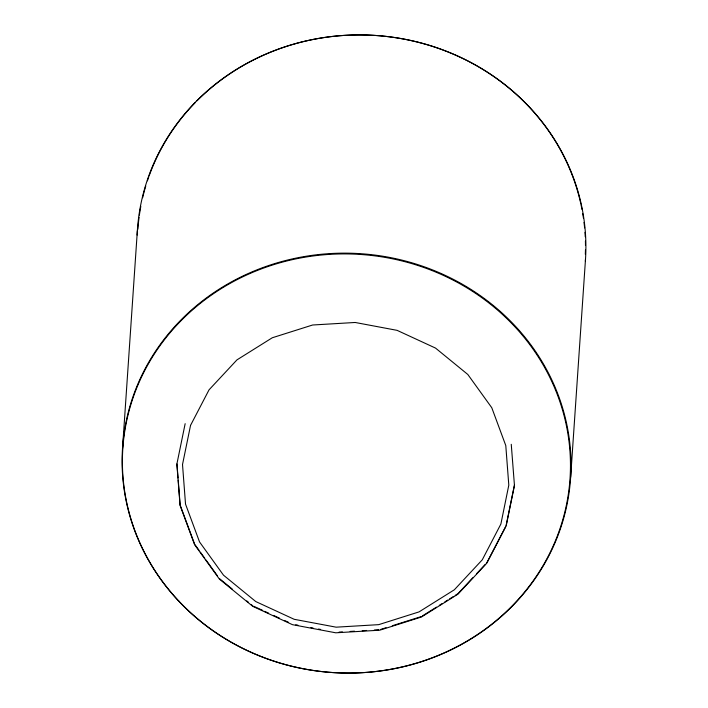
<?xml version="1.0" encoding="UTF-8"?>
<svg xmlns="http://www.w3.org/2000/svg" width="708" height="708" viewBox="0 0 708 708"><rect width="100%" height="100%" fill="white"/><g stroke="black" fill="none" stroke-linecap="round" stroke-linejoin="round"><path stroke-width="1.06" d="M122.484 448.943L137.361 230.711M570.639 477.289L585.516 259.057M506.078 525.708L514.38 485.245M185.16 423.676L176.858 464.147L180.053 505.362L194.603 544.7L219.374 579.064L252.747 606.34L292.448 624.668L335.778 632.802L379.771 630.191L421.446 617.013L457.952 594.154L486.803 563.187L506.149 525.982L514.459 485.502L511.256 444.297M486.847 562.674L505.574 526.681M472.785 577.763L457.988 593.649L455.182 595.401M476.484 573.799L485.361 564.267M422.419 615.916L436.464 607.128M439.27 605.367L442.075 603.605M444.889 601.853L447.695 600.092M449.562 598.924L453.306 596.579M380.851 629.35L386.064 627.704M392.312 625.73L421.481 616.5M339.105 632.102L342.406 631.899M350.106 631.447L354.504 631.182M362.213 630.731L366.611 630.465M374.311 630.014L378.709 629.748M295.732 624.766L297.9 625.173M310.892 627.615L313.06 628.023M318.476 629.04L320.644 629.447M253.774 606.287L262.703 610.411M264.686 611.331L268.659 613.163M273.624 615.456L279.58 618.199M284.536 620.491L288.51 622.323M219.409 578.551L232.242 589.047M246.791 600.933L248.499 602.331M251.066 604.428L252.774 605.827M199.081 550.364L194.638 544.195L180.159 505.087L178.23 480.166M200.355 552.125L204.798 558.293M206.072 560.055L217.498 575.914M176.965 463.908L178.062 477.997M137.901 229.242A224.082 209.48 3.9 0 1 139.078 217.285M139.379 215.108A224.082 209.48 3.9 0 1 140.812 206.409M142.635 197.762A224.082 209.48 3.9 0 1 145.76 186.054M147.414 180.823A224.082 209.48 3.9 0 1 148.83 176.699M149.202 175.673A224.082 209.48 3.9 0 1 195.452 102.359M197.01 100.775A224.082 209.48 3.9 0 1 421.552 43.126A224.082 209.48 3.9 0 1 580.87 204.028M581.1 205.09A224.082 209.48 3.9 0 1 581.967 209.373M582.746 213.701A224.082 209.48 3.9 0 1 583.427 218.046M584.011 222.418A224.082 209.48 3.9 0 1 584.613 227.905M584.976 232.312A224.082 209.48 3.9 0 1 585.242 236.72M585.41 241.127A224.082 209.48 3.9 0 1 585.481 245.526M585.454 249.906A224.082 209.48 3.9 0 1 585.321 254.278M137.14 235.065A224.524 209.895 3.9 0 1 373.381 35.329A224.524 209.895 3.9 0 1 585.366 261.225M190.541 425.384L182.514 464.51L185.523 504.096L199.532 541.93L223.498 575.179L255.792 601.57L294.201 619.305L336.132 627.173L378.7 624.651L419.03 611.898L454.35 589.782L482.272 559.816L500.883 524.044L508.804 485.148L505.786 445.562L491.777 407.728L467.82 374.479L435.526 348.088L397.108 330.353L355.186 322.476L312.609 325.007L272.288 337.76L236.959 359.876L209.037 389.843L190.541 425.384M179.027 601.331A224.109 209.506 3.9 0 0 559.081 531.265A224.109 209.506 3.9 0 0 301.174 257.854A224.109 209.506 3.9 0 0 179.027 601.331M178.85 601.225A224.524 209.895 3.9 0 0 559.612 531.027A224.524 209.895 3.9 0 0 301.219 257.101A224.524 209.895 3.9 0 0 178.85 601.225"/></g></svg>
